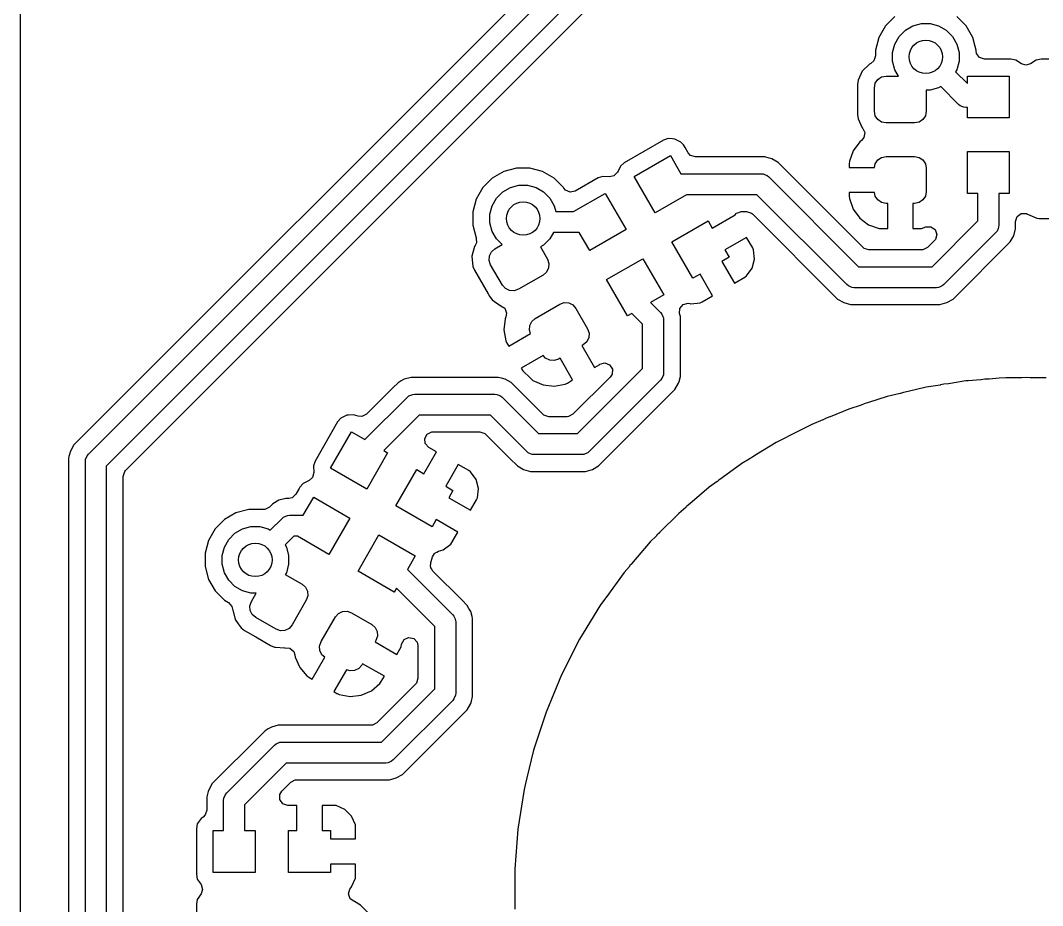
# Model space of a CAD drawing. Extents: x 0.79 to 7.64, y -5.35 to -0.98.
# Drawn here: x 0.7874 to 1.2676, y -2.8423 to -2.4267 of the extents above; entities that cross this region are included whole.
import ezdxf

# ---------------------------------------------------------------- set-up
doc = ezdxf.new("R2010")
doc.units = 0
doc.header["$MEASUREMENT"] = 0
doc.layers.add('BLACK', color=7, linetype='CONTINUOUS')

msp = doc.modelspace()

# ---------------------------------------------------------------- linework, layer by layer
at = {"layer": 'BLACK', "linetype": 'CONTINUOUS'}
for p, q in [((0.78742, -2.63217), (0.78742, -1.29533)), ((1.05906, -2.37951), (0.81258, -2.62599)), ((0.81935, -2.63038), (1.06345, -2.38628)), ((1.06897, -2.39469), (0.82776, -2.6359)), ((0.88492, -2.58989), (1.0711, -2.40372)), ((1.19823, -2.42485), (1.19383, -2.42926)), ((1.23167, -2.42926), (1.22727, -2.42485)), ((1.19383, -2.42926), (1.19072, -2.43465)), ((1.20316, -2.43128), (1.20672, -2.42922)), ((1.20672, -2.42922), (1.21069, -2.42816)), ((1.21069, -2.42816), (1.21481, -2.42816)), ((1.21481, -2.42816), (1.21878, -2.42922)), ((1.21878, -2.42922), (1.22234, -2.43128)), ((1.23478, -2.43465), (1.23167, -2.42926)), ((1.1982, -2.43775), (1.20026, -2.43418)), ((1.20026, -2.43418), (1.20316, -2.43128)), ((1.22234, -2.43128), (1.22524, -2.43418)), ((1.22524, -2.43418), (1.2273, -2.43775)), ((1.18975, -2.43826), (1.18911, -2.44066)), ((1.19072, -2.43465), (1.18975, -2.43826)), ((1.19714, -2.44172), (1.1982, -2.43775)), ((1.2273, -2.43775), (1.22836, -2.44172)), ((1.2359, -2.43882), (1.23478, -2.43465)), ((1.23639, -2.44066), (1.2359, -2.43882)), ((1.18911, -2.44332), (1.18836, -2.44561)), ((1.18911, -2.44066), (1.18911, -2.44332)), ((1.19714, -2.44583), (1.19714, -2.44172)), ((1.22836, -2.44172), (1.22836, -2.44583)), ((1.23639, -2.44096), (1.23639, -2.44066)), ((1.23658, -2.44217), (1.23639, -2.44096)), ((1.238, -2.44412), (1.23658, -2.44217)), ((1.24029, -2.44486), (1.238, -2.44412)), ((1.18629, -2.44712), (1.18294, -2.45046)), ((1.18686, -2.44685), (1.18629, -2.44712)), ((1.18836, -2.44561), (1.18686, -2.44685)), ((1.1982, -2.4498), (1.19714, -2.44583)), ((1.22836, -2.44583), (1.2273, -2.4498)), ((1.25275, -2.44486), (1.24029, -2.44486)), ((1.25505, -2.44532), (1.25275, -2.44486)), ((1.25275, -2.44486), (1.25275, -2.44486)), ((1.25275, -2.44486), (1.25275, -2.44486)), ((1.25768, -2.44708), (1.25505, -2.44532)), ((1.25505, -2.44532), (1.25505, -2.44532)), ((1.25505, -2.44532), (1.25505, -2.44532)), ((1.25505, -2.44532), (1.25505, -2.44532)), ((1.25969, -2.44773), (1.25768, -2.44708)), ((1.26201, -2.44708), (1.25969, -2.44773)), ((1.26464, -2.44532), (1.26201, -2.44708)), ((1.26694, -2.44486), (1.26464, -2.44532)), ((1.26464, -2.44532), (1.26464, -2.44532)), ((1.28818, -2.44486), (1.26694, -2.44486)), ((1.26694, -2.44486), (1.26694, -2.44486)), ((1.26694, -2.44486), (1.26694, -2.44486)), ((1.18294, -2.45046), (1.18095, -2.45474)), ((1.1902, -2.45437), (1.19199, -2.45318)), ((1.19199, -2.45318), (1.19409, -2.45276)), ((1.19409, -2.45276), (1.19991, -2.45276)), ((1.19991, -2.45276), (1.1982, -2.4498)), ((1.2273, -2.4498), (1.22673, -2.45079)), ((1.22673, -2.45079), (1.23228, -2.45635)), ((1.23228, -2.45635), (1.23228, -2.45276)), ((1.23228, -2.45276), (1.25197, -2.45276)), ((1.25197, -2.45276), (1.25197, -2.47244)), ((1.18095, -2.45474), (1.18069, -2.4567)), ((1.18069, -2.4567), (1.18069, -2.47086)), ((1.18095, -2.45474), (1.18095, -2.45474)), ((1.18858, -2.45827), (1.189, -2.45616)), ((1.18858, -2.46929), (1.18858, -2.45827)), ((1.189, -2.45616), (1.1902, -2.45437)), ((1.21878, -2.45832), (1.21481, -2.45938)), ((1.21977, -2.45775), (1.21878, -2.45832)), ((1.2281, -2.46608), (1.21977, -2.45775)), ((1.21481, -2.45938), (1.21299, -2.45938)), ((1.21299, -2.45938), (1.21299, -2.46929)), ((1.22884, -2.46669), (1.2281, -2.46608)), ((1.2301, -2.46721), (1.22884, -2.46669)), ((1.22884, -2.46669), (1.22884, -2.46669)), ((1.23062, -2.46743), (1.2301, -2.46721)), ((1.23158, -2.46752), (1.23062, -2.46743)), ((1.23062, -2.46743), (1.23062, -2.46743)), ((1.23228, -2.46752), (1.23158, -2.46752)), ((1.23228, -2.47244), (1.23228, -2.46752)), ((1.18069, -2.47086), (1.18069, -2.47086)), ((1.18069, -2.47086), (1.18095, -2.47281)), ((1.18095, -2.47281), (1.18095, -2.47281)), ((1.18095, -2.47281), (1.18294, -2.4771)), ((1.189, -2.4714), (1.18858, -2.46929)), ((1.1902, -2.47319), (1.189, -2.4714)), ((1.21257, -2.4714), (1.21138, -2.47319)), ((1.21299, -2.46929), (1.21257, -2.4714)), ((1.25197, -2.47244), (1.23228, -2.47244)), ((1.18294, -2.4771), (1.18294, -2.4771)), ((1.18294, -2.4771), (1.18294, -2.4771)), ((1.18294, -2.4771), (1.183, -2.47716)), ((1.183, -2.47716), (1.18304, -2.47724)), ((1.18304, -2.47724), (1.18314, -2.47738)), ((1.18314, -2.47738), (1.18312, -2.47739)), ((1.18312, -2.47739), (1.18409, -2.4793)), ((1.19199, -2.47438), (1.1902, -2.47319)), ((1.19409, -2.4748), (1.19199, -2.47438)), ((1.20748, -2.4748), (1.19409, -2.4748)), ((1.20959, -2.47438), (1.20748, -2.4748)), ((1.21138, -2.47319), (1.20959, -2.47438)), ((1.09171, -2.48216), (1.08949, -2.48291)), ((1.0938, -2.4823), (1.09171, -2.48216)), ((1.09171, -2.48216), (1.09171, -2.48216)), ((1.09485, -2.48237), (1.0938, -2.4823)), ((1.09766, -2.48375), (1.09485, -2.48237)), ((1.18372, -2.48168), (1.18256, -2.48305)), ((1.18409, -2.4793), (1.18372, -2.48168)), ((1.08949, -2.48291), (1.0711, -2.49354)), ((1.09885, -2.48511), (1.09766, -2.48375)), ((1.09921, -2.48552), (1.09885, -2.48511)), ((1.09968, -2.48632), (1.09921, -2.48552)), ((1.10112, -2.48882), (1.09968, -2.48632)), ((1.18171, -2.48368), (1.17861, -2.48788)), ((1.18256, -2.48305), (1.18171, -2.48368)), ((1.18171, -2.48368), (1.18171, -2.48368)), ((1.07572, -2.49998), (1.09276, -2.49014)), ((1.09276, -2.49014), (1.09769, -2.49866)), ((1.1022, -2.49003), (1.10112, -2.48882)), ((1.10449, -2.49077), (1.1022, -2.49003)), ((1.13716, -2.49077), (1.10449, -2.49077)), ((1.13916, -2.4913), (1.13716, -2.49077)), ((1.13716, -2.49077), (1.13716, -2.49077)), ((1.14042, -2.49164), (1.13916, -2.4913)), ((1.14334, -2.49333), (1.14042, -2.49164)), ((1.14042, -2.49164), (1.14042, -2.49164)), ((1.17861, -2.48788), (1.17688, -2.49281)), ((1.189, -2.49395), (1.1902, -2.49217)), ((1.1902, -2.49217), (1.19199, -2.49097)), ((1.19199, -2.49097), (1.19409, -2.49055)), ((1.19409, -2.49055), (1.20748, -2.49055)), ((1.20748, -2.49055), (1.20959, -2.49097)), ((1.20959, -2.49097), (1.21138, -2.49217)), ((1.21138, -2.49217), (1.21257, -2.49395)), ((1.23228, -2.50787), (1.23228, -2.48819)), ((1.23228, -2.48819), (1.25197, -2.48819)), ((1.25197, -2.48819), (1.25197, -2.50787)), ((1.02051, -2.49604), (1.0145, -2.49765)), ((1.02673, -2.49604), (1.02051, -2.49604)), ((1.03275, -2.49765), (1.02673, -2.49604)), ((1.06933, -2.49508), (1.06817, -2.49743)), ((1.0711, -2.49354), (1.06933, -2.49508)), ((1.15749, -2.50748), (1.14334, -2.49333)), ((1.14334, -2.49333), (1.14334, -2.49333)), ((1.14334, -2.49333), (1.14334, -2.49333)), ((1.17688, -2.49281), (1.17677, -2.49398)), ((1.17677, -2.49398), (1.17677, -2.49567)), ((1.17677, -2.49567), (1.17677, -2.49567)), ((1.17677, -2.49567), (1.18866, -2.49567)), ((1.18866, -2.49567), (1.189, -2.49395)), ((1.21257, -2.49395), (1.21299, -2.49606)), ((1.21299, -2.49606), (1.21299, -2.50709)), ((1.00911, -2.50077), (1.0047, -2.50517)), ((1.0145, -2.49765), (1.00911, -2.50077)), ((1.03814, -2.50077), (1.03275, -2.49765)), ((1.04254, -2.50517), (1.03814, -2.50077)), ((1.05881, -2.50063), (1.04802, -2.50686)), ((1.06103, -2.49988), (1.05881, -2.50063)), ((1.06418, -2.50008), (1.06103, -2.49988)), ((1.06103, -2.49988), (1.06103, -2.49988)), ((1.06625, -2.49964), (1.06418, -2.50008)), ((1.06793, -2.49792), (1.06625, -2.49964)), ((1.06817, -2.49743), (1.06793, -2.49792)), ((1.08556, -2.51703), (1.07572, -2.49998)), ((1.09769, -2.49866), (1.13547, -2.49866)), ((1.13547, -2.49866), (1.13643, -2.49876)), ((1.13643, -2.49876), (1.13643, -2.49876)), ((1.13643, -2.49876), (1.13695, -2.49897)), ((1.13695, -2.49897), (1.13821, -2.49949)), ((1.13821, -2.49949), (1.13821, -2.49949)), ((1.13821, -2.49949), (1.13895, -2.50011)), ((1.13895, -2.50011), (1.18117, -2.54232)), ((1.0047, -2.50517), (1.00159, -2.51056)), ((1.01404, -2.50719), (1.0176, -2.50514)), ((1.0176, -2.50514), (1.02157, -2.50407)), ((1.02157, -2.50407), (1.02568, -2.50407)), ((1.02568, -2.50407), (1.02965, -2.50514)), ((1.02965, -2.50514), (1.03321, -2.50719)), ((1.04269, -2.50543), (1.04254, -2.50517)), ((1.04346, -2.50638), (1.04269, -2.50543)), ((1.04566, -2.50736), (1.04346, -2.50638)), ((1.00159, -2.51056), (0.99998, -2.51657)), ((1.00907, -2.51366), (1.01113, -2.5101)), ((1.01113, -2.5101), (1.01404, -2.50719)), ((1.03321, -2.50719), (1.03612, -2.5101)), ((1.03612, -2.5101), (1.03817, -2.51366)), ((1.04802, -2.50686), (1.04566, -2.50736)), ((1.04731, -2.51638), (1.06208, -2.50786)), ((1.06208, -2.50786), (1.07192, -2.5249)), ((1.10032, -2.50851), (1.08556, -2.51703)), ((1.13344, -2.50851), (1.10032, -2.50851)), ((1.17565, -2.55072), (1.13344, -2.50851)), ((1.17109, -2.52108), (1.15749, -2.50748)), ((1.18866, -2.50748), (1.17677, -2.50748)), ((1.17677, -2.50748), (1.17677, -2.50748)), ((1.17677, -2.50748), (1.17677, -2.50917)), ((1.17677, -2.50917), (1.17688, -2.51034)), ((1.17688, -2.51034), (1.17688, -2.51034)), ((1.17688, -2.51034), (1.17861, -2.51527)), ((1.189, -2.5092), (1.18866, -2.50748)), ((1.1902, -2.51098), (1.189, -2.5092)), ((1.19199, -2.51218), (1.1902, -2.51098)), ((1.21138, -2.51098), (1.20959, -2.51218)), ((1.21257, -2.5092), (1.21138, -2.51098)), ((1.21299, -2.50709), (1.21257, -2.5092)), ((1.2372, -2.50787), (1.23228, -2.50787)), ((1.2372, -2.5208), (1.2372, -2.50787)), ((1.25197, -2.50787), (1.24705, -2.50787)), ((1.24705, -2.50787), (1.24705, -2.52283)), ((1.00801, -2.51763), (1.00907, -2.51366)), ((1.03817, -2.51366), (1.0389, -2.51638)), ((1.17861, -2.51527), (1.18171, -2.51947)), ((1.19409, -2.5126), (1.19199, -2.51218)), ((1.19488, -2.5126), (1.19409, -2.5126)), ((1.19488, -2.52441), (1.19488, -2.5126)), ((1.20748, -2.5126), (1.20669, -2.5126)), ((1.20669, -2.5126), (1.20669, -2.52441)), ((1.20959, -2.51218), (1.20748, -2.5126)), ((0.99998, -2.51657), (0.99998, -2.5228)), ((1.00801, -2.52174), (1.00801, -2.51763)), ((1.0389, -2.51638), (1.04731, -2.51638)), ((1.09343, -2.53067), (1.11048, -2.52083)), ((1.11048, -2.52083), (1.11245, -2.52424)), ((1.11245, -2.52424), (1.12326, -2.51799)), ((1.12326, -2.51799), (1.12373, -2.51727)), ((1.12373, -2.51727), (1.12383, -2.51723)), ((1.12383, -2.51723), (1.12389, -2.51714)), ((1.12389, -2.51714), (1.12495, -2.5168)), ((1.12495, -2.5168), (1.12598, -2.51641)), ((1.12598, -2.51641), (1.12619, -2.5164)), ((1.12619, -2.5164), (1.12855, -2.5164)), ((1.12855, -2.5164), (1.13084, -2.51714)), ((1.13084, -2.51714), (1.13131, -2.51754)), ((1.13131, -2.51754), (1.17127, -2.5575)), ((1.18171, -2.51947), (1.18171, -2.51947)), ((1.18171, -2.51947), (1.18591, -2.52257)), ((1.21568, -2.54232), (1.2372, -2.5208)), ((1.25494, -2.52108), (1.25569, -2.51879)), ((1.25569, -2.51879), (1.25763, -2.51737)), ((1.25763, -2.51737), (1.26004, -2.51737)), ((1.26004, -2.51737), (1.26059, -2.51765)), ((1.26059, -2.51765), (1.2606, -2.51764)), ((1.2606, -2.51764), (1.26497, -2.51957)), ((1.26497, -2.51957), (1.26595, -2.51969)), ((1.26595, -2.51969), (1.27165, -2.51969)), ((0.99998, -2.5228), (1.00159, -2.52881)), ((1.00907, -2.52571), (1.00801, -2.52174)), ((1.01113, -2.52927), (1.00907, -2.52571)), ((1.07192, -2.5249), (1.05487, -2.53475)), ((1.1833, -2.53329), (1.17109, -2.52108)), ((1.18591, -2.52257), (1.19084, -2.5243)), ((1.19084, -2.5243), (1.19201, -2.52441)), ((1.19201, -2.52441), (1.19488, -2.52441)), ((1.19488, -2.52441), (1.19488, -2.52441)), ((1.20669, -2.52441), (1.20669, -2.52441)), ((1.20669, -2.52441), (1.20957, -2.52441)), ((1.20957, -2.52441), (1.21074, -2.5243)), ((1.21074, -2.5243), (1.21277, -2.52359)), ((1.21074, -2.5243), (1.21074, -2.5243)), ((1.21277, -2.52359), (1.21518, -2.52353)), ((1.21518, -2.52353), (1.21716, -2.52491)), ((1.21716, -2.52491), (1.21796, -2.52718)), ((1.24622, -2.52557), (1.24561, -2.52631)), ((1.2467, -2.52441), (1.24622, -2.52557)), ((1.24622, -2.52557), (1.24622, -2.52557)), ((1.24695, -2.52379), (1.2467, -2.52441)), ((1.24705, -2.52283), (1.24695, -2.52379)), ((1.24695, -2.52379), (1.24695, -2.52379)), ((1.25407, -2.52778), (1.25494, -2.52452)), ((1.25494, -2.52452), (1.25494, -2.52108)), ((1.00166, -2.52906), (1.00156, -2.52908)), ((1.00156, -2.52908), (1.00171, -2.53104)), ((1.00159, -2.52881), (1.00159, -2.52881)), ((1.00159, -2.52881), (1.00166, -2.52906)), ((1.01374, -2.53188), (1.01113, -2.52927)), ((1.03612, -2.52927), (1.03321, -2.53218)), ((1.03788, -2.52622), (1.03612, -2.52927)), ((1.04995, -2.52622), (1.03788, -2.52622)), ((1.05487, -2.53475), (1.04995, -2.52622)), ((1.12858, -2.52856), (1.11835, -2.53446)), ((1.13143, -2.53349), (1.12858, -2.52856)), ((1.21681, -2.53002), (1.21355, -2.53329)), ((1.21726, -2.52949), (1.21681, -2.53002)), ((1.21796, -2.52718), (1.21726, -2.52949)), ((1.24561, -2.52631), (1.2212, -2.55072)), ((1.25238, -2.5307), (1.25337, -2.52899)), ((1.25337, -2.52899), (1.25407, -2.52778)), ((1.00076, -2.53286), (0.99954, -2.53743)), ((1.00111, -2.53236), (1.00076, -2.53286)), ((1.00076, -2.53286), (1.00076, -2.53286)), ((1.00171, -2.53104), (1.00111, -2.53236)), ((1.00778, -2.53719), (1.00873, -2.53526)), ((1.00873, -2.53526), (1.01035, -2.53384)), ((1.01035, -2.53384), (1.01374, -2.53188)), ((1.03321, -2.53218), (1.03171, -2.53305)), ((1.03171, -2.53305), (1.03498, -2.53871)), ((1.10328, -2.54772), (1.09343, -2.53067)), ((1.11835, -2.53446), (1.12032, -2.53787)), ((1.13183, -2.53441), (1.13143, -2.53349)), ((1.1323, -2.5388), (1.13183, -2.53441)), ((1.13183, -2.53441), (1.13183, -2.53441)), ((1.18377, -2.53368), (1.1833, -2.53329)), ((1.18606, -2.53443), (1.18377, -2.53368)), ((1.21079, -2.53443), (1.18606, -2.53443)), ((1.2114, -2.53438), (1.21079, -2.53443)), ((1.21355, -2.53329), (1.2114, -2.53438)), ((1.22559, -2.5575), (1.25238, -2.5307)), ((0.99954, -2.53743), (0.99995, -2.54214)), ((1.00764, -2.53933), (1.00778, -2.53719)), ((1.00833, -2.54137), (1.00764, -2.53933)), ((1.03498, -2.53871), (1.03567, -2.54075)), ((1.06275, -2.54838), (1.0798, -2.53854)), ((1.0798, -2.53854), (1.08964, -2.55559)), ((1.12032, -2.53787), (1.11691, -2.53984)), ((1.11691, -2.53984), (1.12282, -2.55007)), ((1.13116, -2.54306), (1.1323, -2.5388)), ((1.1323, -2.5388), (1.1323, -2.5388)), ((0.99995, -2.54214), (0.99995, -2.54214)), ((0.99995, -2.54214), (1.00071, -2.54396)), ((1.00071, -2.54396), (1.00071, -2.54396)), ((1.00071, -2.54396), (1.00708, -2.55499)), ((1.01384, -2.55092), (1.00833, -2.54137)), ((1.03458, -2.54482), (1.03296, -2.54624)), ((1.03553, -2.54289), (1.03458, -2.54482)), ((1.03567, -2.54075), (1.03553, -2.54289)), ((1.12855, -2.54663), (1.13116, -2.54306)), ((1.13116, -2.54306), (1.13116, -2.54306)), ((1.18117, -2.54232), (1.21568, -2.54232)), ((1.03296, -2.54624), (1.02137, -2.55293)), ((1.07259, -2.56543), (1.06275, -2.54838)), ((1.10669, -2.54575), (1.10328, -2.54772)), ((1.11259, -2.55598), (1.10669, -2.54575)), ((1.12282, -2.55007), (1.12776, -2.54722)), ((1.12776, -2.54722), (1.12855, -2.54663)), ((1.01526, -2.55253), (1.01384, -2.55092)), ((1.01719, -2.55348), (1.01526, -2.55253)), ((1.01933, -2.55363), (1.01719, -2.55348)), ((1.02137, -2.55293), (1.01933, -2.55363)), ((1.1764, -2.55134), (1.17565, -2.55072)), ((1.17764, -2.55185), (1.1764, -2.55134)), ((1.1764, -2.55134), (1.1764, -2.55134)), ((1.17817, -2.55207), (1.17764, -2.55185)), ((1.17913, -2.55217), (1.17817, -2.55207)), ((1.17817, -2.55207), (1.17817, -2.55207)), ((1.21772, -2.55217), (1.17913, -2.55217)), ((1.21868, -2.55207), (1.21772, -2.55217)), ((1.21921, -2.55185), (1.21868, -2.55207)), ((1.21868, -2.55207), (1.21868, -2.55207)), ((1.22045, -2.55134), (1.21921, -2.55185)), ((1.2212, -2.55072), (1.22045, -2.55134)), ((1.22045, -2.55134), (1.22045, -2.55134)), ((1.00708, -2.55499), (1.00779, -2.55622)), ((1.00779, -2.55622), (1.00899, -2.55779)), ((1.00899, -2.55779), (1.01286, -2.5605)), ((1.04084, -2.55988), (1.04287, -2.55919)), ((1.04287, -2.55919), (1.04502, -2.55933)), ((1.04502, -2.55933), (1.04695, -2.56028)), ((1.08964, -2.55559), (1.08345, -2.55916)), ((1.08345, -2.55916), (1.08813, -2.56384)), ((1.10235, -2.5597), (1.10674, -2.55922)), ((1.10674, -2.55922), (1.10765, -2.55883)), ((1.10674, -2.55922), (1.10674, -2.55922)), ((1.10765, -2.55883), (1.11259, -2.55598)), ((1.17127, -2.5575), (1.17127, -2.5575)), ((1.17127, -2.5575), (1.17127, -2.5575)), ((1.17127, -2.5575), (1.17127, -2.5575)), ((1.17127, -2.5575), (1.17419, -2.55919)), ((1.17419, -2.55919), (1.17419, -2.55919)), ((1.17419, -2.55919), (1.17419, -2.55919)), ((1.17419, -2.55919), (1.17419, -2.55919)), ((1.17419, -2.55919), (1.17745, -2.56006)), ((1.2194, -2.56006), (1.22266, -2.55919)), ((1.22266, -2.55919), (1.22558, -2.5575)), ((1.22266, -2.55919), (1.22266, -2.55919)), ((1.22266, -2.55919), (1.22266, -2.55919)), ((1.22558, -2.5575), (1.22558, -2.5575)), ((1.22558, -2.5575), (1.22559, -2.5575)), ((1.01286, -2.5605), (1.01294, -2.56052)), ((1.01294, -2.56052), (1.01302, -2.56057)), ((1.01302, -2.56057), (1.01317, -2.56064)), ((1.01317, -2.56064), (1.01316, -2.56066)), ((1.01316, -2.56066), (1.01496, -2.56183)), ((1.01496, -2.56183), (1.01582, -2.56408)), ((1.01582, -2.56408), (1.0155, -2.56584)), ((1.02924, -2.56657), (1.04084, -2.55988)), ((1.04695, -2.56028), (1.04836, -2.5619)), ((1.04836, -2.5619), (1.05388, -2.57144)), ((1.08813, -2.56384), (1.08874, -2.56459)), ((1.09711, -2.56435), (1.09724, -2.56194)), ((1.09724, -2.56194), (1.09876, -2.56007)), ((1.09876, -2.56007), (1.10108, -2.55944)), ((1.10108, -2.55944), (1.10189, -2.55957)), ((1.10189, -2.55957), (1.10235, -2.5597)), ((1.10235, -2.5597), (1.10235, -2.5597)), ((1.17745, -2.56006), (1.17745, -2.56006)), ((1.17745, -2.56006), (1.2194, -2.56006)), ((1.2194, -2.56006), (1.2194, -2.56006)), ((1.01508, -2.56681), (1.01449, -2.572)), ((1.0155, -2.56584), (1.01508, -2.56681)), ((1.01508, -2.56681), (1.01508, -2.56681)), ((1.02668, -2.56992), (1.02763, -2.56799)), ((1.02763, -2.56799), (1.02924, -2.56657)), ((1.07462, -2.56426), (1.07259, -2.56543)), ((1.07972, -2.56936), (1.07462, -2.56426)), ((1.08874, -2.56459), (1.08874, -2.56459)), ((1.08874, -2.56459), (1.08917, -2.56563)), ((1.08917, -2.56563), (1.08944, -2.56629)), ((1.08944, -2.56629), (1.08947, -2.56636)), ((1.08947, -2.56636), (1.08957, -2.56732)), ((1.08957, -2.56732), (1.08957, -2.59213)), ((1.09746, -2.56564), (1.09711, -2.56435)), ((1.09746, -2.59044), (1.09746, -2.56564)), ((1.01449, -2.572), (1.01449, -2.572)), ((1.01449, -2.572), (1.01546, -2.57713)), ((1.0168, -2.57967), (1.0271, -2.57372)), ((1.02653, -2.57207), (1.02668, -2.56992)), ((1.0271, -2.57372), (1.02653, -2.57207)), ((1.05388, -2.57144), (1.05457, -2.57348)), ((1.05457, -2.57348), (1.05443, -2.57563)), ((1.07972, -2.59009), (1.07972, -2.56936)), ((1.01546, -2.57713), (1.01595, -2.5782)), ((1.01595, -2.5782), (1.0168, -2.57967)), ((1.05348, -2.57755), (1.05186, -2.57897)), ((1.05443, -2.57563), (1.05348, -2.57755)), ((1.05186, -2.57897), (1.05118, -2.57937)), ((1.05118, -2.57937), (1.05708, -2.5896)), ((1.033, -2.58395), (1.02271, -2.58989)), ((1.03416, -2.58527), (1.033, -2.58395)), ((1.03608, -2.58622), (1.03416, -2.58527)), ((1.03823, -2.58636), (1.03608, -2.58622)), ((1.04027, -2.58567), (1.03823, -2.58636)), ((1.04095, -2.58527), (1.04027, -2.58567)), ((1.04685, -2.5955), (1.04095, -2.58527)), ((1.05708, -2.5896), (1.05957, -2.58816)), ((1.05957, -2.58816), (1.05963, -2.58812)), ((1.05963, -2.58812), (1.05964, -2.58812)), ((1.05964, -2.58812), (1.05965, -2.58811)), ((1.05965, -2.58811), (1.06196, -2.58751)), ((1.05965, -2.58811), (1.05965, -2.58811)), ((1.06196, -2.58751), (1.06421, -2.58839)), ((0.83679, -2.63802), (0.88492, -2.58989)), ((1.02271, -2.58989), (1.02348, -2.59123)), ((1.02348, -2.59123), (1.02698, -2.59468)), ((1.04914, -2.62067), (1.07972, -2.59009)), ((1.05708, -2.5896), (1.05708, -2.5896)), ((1.06421, -2.58839), (1.06551, -2.59041)), ((1.06537, -2.59282), (1.06449, -2.59416)), ((1.06551, -2.59041), (1.06537, -2.59282)), ((1.08957, -2.59213), (1.08947, -2.59309)), ((1.09746, -2.59381), (1.09746, -2.59044)), ((1.09746, -2.59044), (1.09746, -2.59044)), ((0.96482, -2.59683), (0.96244, -2.59922)), ((0.96635, -2.59595), (0.96482, -2.59683)), ((0.96774, -2.59515), (0.96635, -2.59595)), ((0.971, -2.59427), (0.96774, -2.59515)), ((0.96774, -2.59515), (0.96774, -2.59515)), ((0.97438, -2.59427), (0.971, -2.59427)), ((0.971, -2.59427), (0.971, -2.59427)), ((0.97462, -2.59427), (0.97438, -2.59427)), ((1.01192, -2.59427), (0.97462, -2.59427)), ((0.97462, -2.59427), (0.97462, -2.59427)), ((1.01345, -2.59468), (1.01192, -2.59427)), ((1.01192, -2.59427), (1.01192, -2.59427)), ((1.01518, -2.59515), (1.01345, -2.59468)), ((1.01798, -2.59676), (1.01518, -2.59515)), ((1.01518, -2.59515), (1.01518, -2.59515)), ((1.0181, -2.59683), (1.01798, -2.59676)), ((1.01798, -2.59676), (1.01798, -2.59676)), ((1.02159, -2.60032), (1.0181, -2.59683)), ((1.02698, -2.59468), (1.02819, -2.59573)), ((1.02819, -2.59573), (1.02819, -2.59573)), ((1.02819, -2.59573), (1.03298, -2.59781)), ((1.03298, -2.59781), (1.03817, -2.5984)), ((1.03817, -2.5984), (1.0433, -2.59743)), ((1.0433, -2.59743), (1.04437, -2.59694)), ((1.0433, -2.59743), (1.0433, -2.59743)), ((1.04437, -2.59694), (1.04685, -2.5955)), ((1.04437, -2.59694), (1.04437, -2.59694)), ((1.04685, -2.5955), (1.04685, -2.5955)), ((1.06449, -2.59416), (1.04701, -2.61163)), ((1.08813, -2.59561), (1.05466, -2.62907)), ((1.08874, -2.59486), (1.08813, -2.59561)), ((1.08947, -2.59309), (1.08874, -2.59486)), ((1.08947, -2.59309), (1.08947, -2.59309)), ((1.0949, -2.59999), (1.09659, -2.59707)), ((1.09659, -2.59707), (1.09683, -2.59617)), ((1.09683, -2.59617), (1.09746, -2.59381)), ((1.2213, -2.5975), (1.21963, -2.59784)), ((1.22338, -2.59725), (1.2213, -2.5975)), ((1.22345, -2.59724), (1.22338, -2.59725)), ((1.23159, -2.59595), (1.22345, -2.59724)), ((1.22345, -2.59724), (1.22345, -2.59724)), ((1.2327, -2.59586), (1.23159, -2.59595)), ((1.23159, -2.59595), (1.23159, -2.59595)), ((1.23159, -2.59595), (1.23159, -2.59595)), ((1.23861, -2.5954), (1.2327, -2.59586)), ((1.2387, -2.59539), (1.23861, -2.5954)), ((1.23861, -2.5954), (1.23861, -2.5954)), ((1.24051, -2.59517), (1.2387, -2.59539)), ((1.24253, -2.59509), (1.24051, -2.59517)), ((1.2426, -2.59508), (1.24253, -2.59509)), ((1.24725, -2.59472), (1.2426, -2.59508)), ((1.25041, -2.59447), (1.24725, -2.59472)), ((1.25791, -2.59447), (1.25041, -2.59447)), ((1.25984, -2.59439), (1.25791, -2.59447)), ((1.26177, -2.59447), (1.25984, -2.59439)), ((1.26928, -2.59447), (1.26177, -2.59447)), ((0.96244, -2.59922), (0.95003, -2.61162)), ((0.96244, -2.59922), (0.96244, -2.59922)), ((0.96244, -2.59922), (0.96244, -2.59922)), ((0.96244, -2.59922), (0.96244, -2.59922)), ((0.96996, -2.60299), (0.97173, -2.60226)), ((0.97173, -2.60226), (0.97269, -2.60217)), ((0.97173, -2.60226), (0.97173, -2.60226)), ((0.97269, -2.60217), (1.01024, -2.60217)), ((1.01024, -2.60217), (1.0112, -2.60226)), ((1.0112, -2.60226), (1.0112, -2.60226)), ((1.0112, -2.60226), (1.01172, -2.60248)), ((1.01172, -2.60248), (1.01297, -2.60299)), ((1.03291, -2.61163), (1.02159, -2.60032)), ((1.03817, -2.5984), (1.03817, -2.5984)), ((1.05905, -2.63585), (1.09251, -2.60238)), ((1.09251, -2.60238), (1.0949, -2.59999)), ((1.09251, -2.60238), (1.09251, -2.60238)), ((1.20073, -2.60183), (1.1946, -2.60331)), ((1.20074, -2.60183), (1.20073, -2.60183)), ((1.20082, -2.60181), (1.20074, -2.60183)), ((1.20235, -2.60137), (1.20082, -2.60181)), ((1.20444, -2.60094), (1.20235, -2.60137)), ((1.20451, -2.60093), (1.20444, -2.60094)), ((1.21295, -2.5989), (1.20451, -2.60093)), ((1.20451, -2.60093), (1.20451, -2.60093)), ((1.21954, -2.59786), (1.21295, -2.5989)), ((1.21295, -2.5989), (1.21295, -2.5989)), ((1.21963, -2.59784), (1.21954, -2.59786)), ((1.21954, -2.59786), (1.21954, -2.59786)), ((1.21954, -2.59786), (1.21954, -2.59786)), ((0.94929, -2.62353), (0.96921, -2.60361)), ((0.96921, -2.60361), (0.96996, -2.60299)), ((1.01297, -2.60299), (1.01297, -2.60299)), ((1.01297, -2.60299), (1.01372, -2.60361)), ((1.01372, -2.60361), (1.03078, -2.62067)), ((1.18232, -2.6073), (1.17665, -2.60914)), ((1.18241, -2.60727), (1.18232, -2.6073)), ((1.18376, -2.60676), (1.18241, -2.60727)), ((1.18585, -2.60615), (1.18376, -2.60676)), ((1.18591, -2.60613), (1.18585, -2.60615)), ((1.1946, -2.60331), (1.18591, -2.60613)), ((1.18591, -2.60613), (1.18591, -2.60613)), ((1.1946, -2.60331), (1.1946, -2.60331)), ((0.94081, -2.61206), (0.938, -2.61345)), ((0.9416, -2.61201), (0.94081, -2.61206)), ((0.94081, -2.61206), (0.94081, -2.61206)), ((0.94395, -2.61185), (0.9416, -2.61201)), ((0.94499, -2.61221), (0.94395, -2.61185)), ((0.94395, -2.61185), (0.94395, -2.61185)), ((0.94395, -2.61185), (0.94395, -2.61185)), ((0.94602, -2.61256), (0.94499, -2.61221)), ((0.95003, -2.61162), (0.94788, -2.61272)), ((0.97473, -2.61201), (0.95812, -2.62862)), ((1.0082, -2.61201), (0.97473, -2.61201)), ((1.02526, -2.62907), (1.0082, -2.61201)), ((1.03337, -2.61203), (1.03291, -2.61163)), ((1.03566, -2.61278), (1.03337, -2.61203)), ((1.04701, -2.61163), (1.04487, -2.61273)), ((1.17665, -2.60914), (1.16776, -2.61282)), ((0.93645, -2.61521), (0.92583, -2.63361)), ((0.938, -2.61345), (0.93645, -2.61521)), ((0.94788, -2.61272), (0.94602, -2.61256)), ((1.04426, -2.61278), (1.03566, -2.61278)), ((1.04487, -2.61273), (1.04426, -2.61278)), ((1.15921, -2.61636), (1.15017, -2.62097)), ((1.1644, -2.61421), (1.15921, -2.61636)), ((1.16449, -2.61417), (1.1644, -2.61421)), ((1.1644, -2.61421), (1.1644, -2.61421)), ((1.16567, -2.61362), (1.16449, -2.61417)), ((1.1677, -2.61285), (1.16567, -2.61362)), ((1.16776, -2.61282), (1.1677, -2.61285)), ((1.16776, -2.61282), (1.16776, -2.61282)), ((0.93305, -2.63688), (0.9429, -2.61983)), ((0.9429, -2.61983), (0.94929, -2.62353)), ((0.97737, -2.62299), (0.97857, -2.6209)), ((0.97857, -2.6209), (0.98077, -2.61992)), ((0.98077, -2.61992), (0.98118, -2.6199)), ((0.98118, -2.6199), (1.00331, -2.6199)), ((1.00331, -2.6199), (1.0056, -2.62065)), ((1.0056, -2.62065), (1.00607, -2.62104)), ((1.00607, -2.62104), (1.01849, -2.63346)), ((1.03078, -2.62067), (1.04914, -2.62067)), ((1.15012, -2.62099), (1.14819, -2.62191)), ((1.15017, -2.62097), (1.15012, -2.62099)), ((1.15017, -2.62097), (1.15017, -2.62097)), ((0.81258, -2.62599), (0.81089, -2.62891)), ((0.97762, -2.62538), (0.97737, -2.62299)), ((0.97923, -2.62717), (0.97762, -2.62538)), ((1.1424, -2.62493), (1.13326, -2.63053)), ((1.1471, -2.62253), (1.1424, -2.62493)), ((1.14719, -2.62249), (1.1471, -2.62253)), ((1.1471, -2.62253), (1.1471, -2.62253)), ((1.14819, -2.62191), (1.14719, -2.62249)), ((0.81089, -2.62891), (0.8102, -2.6315)), ((0.81801, -2.6329), (0.81874, -2.63112)), ((0.81874, -2.63112), (0.81935, -2.63038)), ((0.81874, -2.63112), (0.81874, -2.63112)), ((0.95994, -2.62968), (0.9501, -2.64672)), ((0.95812, -2.62862), (0.95994, -2.62968)), ((0.97699, -2.63952), (0.9829, -2.62929)), ((0.9829, -2.62929), (0.97923, -2.62717)), ((1.02601, -2.62968), (1.02526, -2.62907)), ((1.02705, -2.63011), (1.02601, -2.62968)), ((1.02601, -2.62968), (1.02601, -2.62968)), ((1.02778, -2.63042), (1.02705, -2.63011)), ((1.02874, -2.63051), (1.02778, -2.63042)), ((1.02778, -2.63042), (1.02778, -2.63042)), ((1.05118, -2.63051), (1.02874, -2.63051)), ((1.05214, -2.63042), (1.05118, -2.63051)), ((1.05266, -2.6302), (1.05214, -2.63042)), ((1.05214, -2.63042), (1.05214, -2.63042)), ((1.05392, -2.62968), (1.05266, -2.6302)), ((1.05466, -2.62907), (1.05392, -2.62968)), ((1.05392, -2.62968), (1.05392, -2.62968)), ((1.13321, -2.63056), (1.13143, -2.63158)), ((1.13326, -2.63053), (1.13321, -2.63056)), ((1.13326, -2.63053), (1.13326, -2.63053)), ((0.78742, -5.07857), (0.78742, -2.63217)), ((0.81017, -2.63159), (0.81002, -2.63217)), ((0.81002, -2.63217), (0.81002, -3.03768)), ((0.8102, -2.6315), (0.81017, -2.63159)), ((0.8102, -2.6315), (0.8102, -2.6315)), ((0.81791, -2.63386), (0.81801, -2.6329)), ((0.81791, -3.03937), (0.81791, -2.63386)), ((0.82776, -2.6359), (0.82776, -3.03733)), ((0.92583, -2.63361), (0.92507, -2.63583)), ((0.92507, -2.63583), (0.92507, -2.63583)), ((0.92507, -2.63583), (0.92528, -2.63899)), ((0.99313, -2.6352), (0.98722, -2.64542)), ((0.99806, -2.63805), (0.99313, -2.6352)), ((0.99313, -2.6352), (0.99313, -2.6352)), ((1.01849, -2.63346), (1.01849, -2.63346)), ((1.01849, -2.63346), (1.01982, -2.63479)), ((1.01982, -2.63479), (1.02087, -2.63585)), ((1.02087, -2.63585), (1.02379, -2.63753)), ((1.05613, -2.63753), (1.05905, -2.63585)), ((1.05905, -2.63585), (1.05905, -2.63585)), ((1.05905, -2.63585), (1.05905, -2.63585)), ((1.1263, -2.63479), (1.11714, -2.64145)), ((1.13053, -2.6322), (1.1263, -2.63479)), ((1.13062, -2.63215), (1.13053, -2.6322)), ((1.13053, -2.6322), (1.13053, -2.6322)), ((1.13143, -2.63158), (1.13062, -2.63215)), ((0.83565, -2.64078), (0.83639, -2.63849)), ((0.83565, -2.74186), (0.83565, -2.64078)), ((0.83639, -2.63849), (0.83679, -2.63802)), ((0.92528, -2.63899), (0.92469, -2.64132)), ((0.9501, -2.64672), (0.93305, -2.63688)), ((0.96374, -2.6546), (0.97358, -2.63755)), ((0.97358, -2.63755), (0.97699, -2.63952)), ((0.99886, -2.63864), (0.99806, -2.63805)), ((0.99806, -2.63805), (0.99806, -2.63805)), ((1.00147, -2.6422), (0.99886, -2.63864)), ((0.99886, -2.63864), (0.99886, -2.63864)), ((1.02379, -2.63753), (1.02705, -2.63841)), ((1.02705, -2.63841), (1.02705, -2.63841)), ((1.02705, -2.63841), (1.05287, -2.63841)), ((1.05287, -2.63841), (1.05613, -2.63753)), ((1.05287, -2.63841), (1.05287, -2.63841)), ((1.05613, -2.63753), (1.05613, -2.63753)), ((1.05613, -2.63753), (1.05613, -2.63753)), ((0.92028, -2.64413), (0.91873, -2.6459)), ((0.92312, -2.64274), (0.92028, -2.64413)), ((0.92469, -2.64132), (0.92312, -2.64274)), ((0.98722, -2.64542), (0.99063, -2.64739)), ((1.00261, -2.64647), (1.00147, -2.6422)), ((1.11478, -2.64316), (1.11104, -2.64588)), ((1.11487, -2.6431), (1.11478, -2.64316)), ((1.11551, -2.64258), (1.11487, -2.6431)), ((1.1171, -2.64148), (1.11551, -2.64258)), ((1.11714, -2.64145), (1.1171, -2.64148)), ((0.91683, -2.6492), (0.91504, -2.65081)), ((0.9184, -2.64647), (0.91683, -2.6492)), ((0.91873, -2.6459), (0.9184, -2.64647)), ((0.92026, -2.65904), (0.92518, -2.65052)), ((0.92518, -2.65052), (0.94223, -2.66036)), ((0.99063, -2.64739), (0.98866, -2.6508)), ((1.00213, -2.65086), (1.00261, -2.64647)), ((1.00261, -2.64647), (1.00261, -2.64647)), ((1.11103, -2.64589), (1.1019, -2.65369)), ((1.11104, -2.64588), (1.11103, -2.64589)), ((0.90439, -2.65527), (0.90224, -2.65636)), ((0.90595, -2.65371), (0.90439, -2.65527)), ((0.90598, -2.65369), (0.90595, -2.65371)), ((0.90887, -2.65202), (0.90598, -2.65369)), ((0.91213, -2.65115), (0.90887, -2.65202)), ((0.90887, -2.65202), (0.90887, -2.65202)), ((0.91345, -2.65115), (0.91213, -2.65115)), ((0.91504, -2.65081), (0.91345, -2.65115)), ((0.98079, -2.66444), (0.96374, -2.6546)), ((0.98866, -2.6508), (0.99889, -2.65671)), ((0.99889, -2.65671), (1.00174, -2.65177)), ((1.00174, -2.65177), (1.00213, -2.65086)), ((1.00174, -2.65177), (1.00174, -2.65177)), ((1.00213, -2.65086), (1.00213, -2.65086)), ((1.09996, -2.65534), (1.09668, -2.65814)), ((1.10005, -2.65527), (1.09996, -2.65534)), ((1.10052, -2.65481), (1.10005, -2.65527)), ((1.10186, -2.65372), (1.10052, -2.65481)), ((1.1019, -2.65369), (1.10186, -2.65372)), ((1.1019, -2.65369), (1.1019, -2.65369)), ((0.88866, -2.65796), (0.88327, -2.66107)), ((0.89468, -2.65635), (0.88866, -2.65796)), ((0.9009, -2.65635), (0.89468, -2.65635)), ((0.90112, -2.65638), (0.9009, -2.65635)), ((0.9009, -2.65635), (0.9009, -2.65635)), ((0.90224, -2.65636), (0.90112, -2.65638)), ((0.91034, -2.66049), (0.91108, -2.65987)), ((0.91108, -2.65987), (0.91286, -2.65914)), ((0.91286, -2.65914), (0.91382, -2.65904)), ((0.91382, -2.65904), (0.92026, -2.65904)), ((0.99889, -2.65671), (0.99889, -2.65671)), ((1.09668, -2.65814), (1.08764, -2.66719)), ((1.09668, -2.65814), (1.09668, -2.65814)), ((0.88327, -2.66107), (0.87887, -2.66548)), ((0.89176, -2.66544), (0.89573, -2.66438)), ((0.89573, -2.66438), (0.89984, -2.66438)), ((0.89984, -2.66438), (0.90382, -2.66544)), ((0.90481, -2.66601), (0.91034, -2.66049)), ((0.94223, -2.66036), (0.93238, -2.67741)), ((0.98276, -2.66103), (0.98079, -2.66444)), ((0.99298, -2.66694), (0.98276, -2.66103)), ((0.87887, -2.66548), (0.87576, -2.67087)), ((0.8853, -2.67041), (0.8882, -2.6675)), ((0.8882, -2.6675), (0.89176, -2.66544)), ((0.90382, -2.66544), (0.90481, -2.66601)), ((0.91585, -2.66889), (0.91177, -2.67297)), ((0.91762, -2.66889), (0.91585, -2.66889)), ((0.93238, -2.67741), (0.91762, -2.66889)), ((0.94602, -2.68528), (0.95587, -2.66824)), ((0.95587, -2.66824), (0.97291, -2.67808)), ((0.99013, -2.67187), (0.99298, -2.66694)), ((1.08617, -2.66866), (1.08334, -2.67149)), ((1.08625, -2.66857), (1.08617, -2.66866)), ((1.08617, -2.66866), (1.08617, -2.66866)), ((1.08657, -2.66822), (1.08625, -2.66857)), ((1.08761, -2.66722), (1.08657, -2.66822)), ((1.08764, -2.66719), (1.08761, -2.66722)), ((1.08764, -2.66719), (1.08764, -2.66719)), ((0.87576, -2.67087), (0.87415, -2.67688)), ((0.88218, -2.67794), (0.88324, -2.67397)), ((0.88324, -2.67397), (0.8853, -2.67041)), ((0.91177, -2.67297), (0.91234, -2.67397)), ((0.91234, -2.67397), (0.9134, -2.67794)), ((0.98598, -2.67528), (0.98954, -2.67267)), ((0.98954, -2.67267), (0.99013, -2.67187)), ((0.98954, -2.67267), (0.98954, -2.67267)), ((0.99013, -2.67187), (0.99013, -2.67187)), ((1.08334, -2.67149), (1.07445, -2.68189)), ((1.08334, -2.67149), (1.08334, -2.67149)), ((0.87415, -2.67688), (0.87415, -2.6831)), ((0.88218, -2.68205), (0.88218, -2.67794)), ((0.9134, -2.67794), (0.9134, -2.68205)), ((0.97291, -2.67808), (0.96922, -2.68447)), ((0.98017, -2.68125), (0.98089, -2.67913)), ((0.98088, -2.67897), (0.98104, -2.67848)), ((0.98089, -2.67913), (0.98088, -2.67897)), ((0.98104, -2.67848), (0.98155, -2.67776)), ((0.98155, -2.67776), (0.98193, -2.67696)), ((0.98193, -2.67696), (0.98225, -2.67677)), ((0.98225, -2.67677), (0.98243, -2.67651)), ((0.98243, -2.67651), (0.983, -2.67632)), ((0.983, -2.67632), (0.98375, -2.67588)), ((0.98375, -2.67588), (0.98598, -2.67528)), ((0.87415, -2.6831), (0.87576, -2.68912)), ((0.88324, -2.68602), (0.88218, -2.68205)), ((0.9134, -2.68205), (0.91234, -2.68602)), ((0.98003, -2.68307), (0.98016, -2.6813)), ((0.98019, -2.68338), (0.98003, -2.68307)), ((0.98016, -2.6813), (0.98017, -2.68125)), ((0.98019, -2.68371), (0.98019, -2.68338)), ((0.98072, -2.68442), (0.98019, -2.68371)), ((1.07348, -2.68303), (1.07108, -2.68584)), ((1.07356, -2.68294), (1.07348, -2.68303)), ((1.07374, -2.6827), (1.07356, -2.68294)), ((1.07443, -2.68192), (1.07374, -2.6827)), ((1.07445, -2.68189), (1.07443, -2.68192)), ((1.07445, -2.68189), (1.07445, -2.68189)), ((0.8853, -2.68958), (0.88324, -2.68602)), ((0.91234, -2.68602), (0.91185, -2.68686)), ((0.91185, -2.68686), (0.91971, -2.6914)), ((0.96307, -2.69513), (0.94602, -2.68528)), ((0.96922, -2.68447), (0.99049, -2.70574)), ((0.98112, -2.68521), (0.98072, -2.68442)), ((0.99488, -2.69897), (0.98112, -2.68521)), ((1.07108, -2.68584), (1.06242, -2.69776)), ((1.07108, -2.68584), (1.07108, -2.68584)), ((0.87576, -2.68912), (0.87887, -2.69451)), ((0.8882, -2.69249), (0.8853, -2.68958)), ((0.89176, -2.69454), (0.8882, -2.69249)), ((0.91971, -2.6914), (0.92132, -2.69282)), ((0.92132, -2.69282), (0.92227, -2.69475)), ((0.96413, -2.6933), (0.96307, -2.69513)), ((0.98209, -2.71126), (0.96413, -2.6933)), ((0.87887, -2.69451), (0.88327, -2.69891)), ((0.89573, -2.69561), (0.89176, -2.69454)), ((0.89818, -2.69561), (0.89573, -2.69561)), ((0.89594, -2.6995), (0.89818, -2.69561)), ((0.92242, -2.69689), (0.92172, -2.69893)), ((0.92227, -2.69475), (0.92242, -2.69689)), ((1.06198, -2.69837), (1.05999, -2.70111)), ((1.06205, -2.69826), (1.06198, -2.69837)), ((1.06198, -2.69837), (1.06198, -2.69837)), ((1.06212, -2.69817), (1.06205, -2.69826)), ((1.0624, -2.69779), (1.06212, -2.69817)), ((1.06242, -2.69776), (1.0624, -2.69779)), ((1.06242, -2.69776), (1.06242, -2.69776)), ((0.88327, -2.69891), (0.88519, -2.70002)), ((0.88519, -2.70002), (0.8868, -2.70181)), ((0.8868, -2.70181), (0.88702, -2.70311)), ((0.88702, -2.70311), (0.88712, -2.7031)), ((0.88712, -2.7031), (0.88715, -2.70344)), ((0.88715, -2.70344), (0.88715, -2.70344)), ((0.88715, -2.70344), (0.88715, -2.70344)), ((0.88715, -2.70344), (0.88837, -2.70801)), ((0.89525, -2.70153), (0.89594, -2.6995)), ((0.89539, -2.70368), (0.89525, -2.70153)), ((0.92172, -2.69893), (0.91503, -2.71052)), ((0.99726, -2.70135), (0.99488, -2.69897)), ((0.99488, -2.69897), (0.99488, -2.69897)), ((0.99806, -2.70274), (0.99726, -2.70135)), ((0.99726, -2.70135), (0.99726, -2.70135)), ((0.99726, -2.70135), (0.99726, -2.70135)), ((0.99842, -2.70336), (0.99806, -2.70274)), ((0.99806, -2.70274), (0.99806, -2.70274)), ((0.99895, -2.70428), (0.99842, -2.70336)), ((1.05999, -2.70111), (1.05013, -2.7172)), ((0.88837, -2.70801), (0.88837, -2.70801)), ((0.88837, -2.70801), (0.88837, -2.70801)), ((0.88837, -2.70801), (0.88977, -2.71)), ((0.89634, -2.70561), (0.89539, -2.70368)), ((0.89796, -2.70703), (0.89634, -2.70561)), ((0.9075, -2.71254), (0.89796, -2.70703)), ((0.92867, -2.71839), (0.93536, -2.7068)), ((0.93536, -2.7068), (0.93678, -2.70519)), ((0.93678, -2.70519), (0.93871, -2.70423)), ((0.93871, -2.70423), (0.94086, -2.70409)), ((0.94086, -2.70409), (0.94289, -2.70478)), ((0.94289, -2.70478), (0.95244, -2.7103)), ((0.99049, -2.70574), (0.9911, -2.70649)), ((0.9911, -2.70649), (0.9911, -2.70649)), ((0.9911, -2.70649), (0.99146, -2.70735)), ((0.99146, -2.70735), (0.99173, -2.70801)), ((0.99173, -2.70801), (0.99183, -2.70826)), ((0.99958, -2.70662), (0.99895, -2.70428)), ((0.99982, -2.70753), (0.99958, -2.70662)), ((0.99982, -2.74083), (0.99982, -2.70753)), ((0.88977, -2.71), (0.89109, -2.71188)), ((0.89109, -2.71188), (0.89265, -2.71308)), ((0.90954, -2.71323), (0.9075, -2.71254)), ((0.91361, -2.71214), (0.91168, -2.71309)), ((0.91503, -2.71052), (0.91361, -2.71214)), ((0.95244, -2.7103), (0.95406, -2.71171)), ((0.95406, -2.71171), (0.95501, -2.71364)), ((0.98209, -2.74048), (0.98209, -2.71126)), ((0.99183, -2.70826), (0.99193, -2.70922)), ((0.99193, -2.70922), (0.99193, -2.74252)), ((0.89265, -2.71308), (0.89802, -2.71618)), ((0.89802, -2.71618), (0.90492, -2.72016)), ((0.91168, -2.71309), (0.90954, -2.71323)), ((0.95446, -2.71783), (0.95406, -2.71851)), ((0.95515, -2.71579), (0.95446, -2.71783)), ((0.95501, -2.71364), (0.95515, -2.71579)), ((0.96647, -2.71955), (0.96762, -2.71743)), ((0.96762, -2.71743), (0.9698, -2.71641)), ((0.9698, -2.71641), (0.97217, -2.71685)), ((0.97217, -2.71685), (0.97382, -2.71861)), ((1.05013, -2.7172), (1.04156, -2.73402)), ((1.05013, -2.7172), (1.05013, -2.7172)), ((0.90492, -2.72016), (0.90492, -2.72016)), ((0.90492, -2.72016), (0.90673, -2.72091)), ((0.90673, -2.72091), (0.90729, -2.72096)), ((0.90729, -2.72096), (0.91144, -2.72133)), ((0.91144, -2.72133), (0.91152, -2.7213)), ((0.91152, -2.7213), (0.91162, -2.72131)), ((0.91162, -2.72131), (0.91178, -2.7213)), ((0.91178, -2.7213), (0.91179, -2.72132)), ((0.91179, -2.72132), (0.91393, -2.72143)), ((0.91393, -2.72143), (0.9158, -2.72295)), ((0.92798, -2.72043), (0.92867, -2.71839)), ((0.92812, -2.72258), (0.92798, -2.72043)), ((0.92907, -2.72451), (0.92812, -2.72258)), ((0.95406, -2.71851), (0.96429, -2.72441)), ((0.96429, -2.72441), (0.96573, -2.72192)), ((0.96573, -2.72192), (0.96622, -2.72086)), ((0.96622, -2.72086), (0.96647, -2.71955)), ((0.96622, -2.72086), (0.96622, -2.72086)), ((0.97382, -2.71861), (0.97419, -2.72027)), ((0.97419, -2.72027), (0.97419, -2.7356)), ((0.9158, -2.72295), (0.9164, -2.72463)), ((0.9164, -2.72463), (0.91652, -2.72568)), ((0.91652, -2.72568), (0.91652, -2.72568)), ((0.91652, -2.72568), (0.91861, -2.73047)), ((0.92444, -2.73596), (0.93039, -2.72566)), ((0.93039, -2.72566), (0.92907, -2.72451)), ((0.96429, -2.72441), (0.96429, -2.72441)), ((0.91861, -2.73047), (0.91861, -2.73047)), ((0.91861, -2.73047), (0.92202, -2.73443)), ((0.94061, -2.73156), (0.93467, -2.74186)), ((0.94227, -2.73213), (0.94061, -2.73156)), ((0.94442, -2.73199), (0.94227, -2.73213)), ((0.94634, -2.73104), (0.94442, -2.73199)), ((0.94776, -2.72942), (0.94634, -2.73104)), ((0.94816, -2.72874), (0.94776, -2.72942)), ((0.95839, -2.73464), (0.94816, -2.72874)), ((0.92202, -2.73443), (0.92202, -2.73443)), ((0.92202, -2.73443), (0.92297, -2.73511)), ((0.92297, -2.73511), (0.92444, -2.73596)), ((0.95695, -2.73713), (0.95839, -2.73464)), ((0.97419, -2.7356), (0.97345, -2.73789)), ((1.04156, -2.73402), (1.03434, -2.75145)), ((0.83565, -3.03245), (0.83565, -2.74186)), ((0.93467, -2.74186), (0.93613, -2.74271)), ((0.93467, -2.74186), (0.93467, -2.74186)), ((0.94752, -2.74358), (0.95231, -2.7415)), ((0.95231, -2.7415), (0.95627, -2.73809)), ((0.97305, -2.73835), (0.95489, -2.75652)), ((0.95627, -2.73809), (0.95695, -2.73713)), ((0.95695, -2.73713), (0.95695, -2.73713)), ((0.95702, -2.76555), (0.98209, -2.74048)), ((0.97345, -2.73789), (0.97305, -2.73835)), ((0.99982, -2.74421), (0.99982, -2.74083)), ((0.99982, -2.74083), (0.99982, -2.74083)), ((0.93613, -2.74271), (0.93614, -2.74271)), ((0.93614, -2.74271), (0.9372, -2.7432)), ((0.9372, -2.7432), (0.9372, -2.7432)), ((0.9372, -2.7432), (0.94233, -2.74417)), ((0.94233, -2.74417), (0.94752, -2.74358)), ((0.94233, -2.74417), (0.94233, -2.74417)), ((0.94752, -2.74358), (0.94752, -2.74358)), ((0.99049, -2.746), (0.96253, -2.77395)), ((0.9911, -2.74525), (0.99049, -2.746)), ((0.99183, -2.74348), (0.9911, -2.74525)), ((0.99193, -2.74252), (0.99183, -2.74348)), ((0.99895, -2.74747), (0.99925, -2.74634)), ((0.99925, -2.74634), (0.99982, -2.74421)), ((0.99488, -2.75277), (0.99726, -2.75039)), ((0.99726, -2.75039), (0.99895, -2.74747)), ((1.03434, -2.75145), (1.0285, -2.7694)), ((0.96692, -2.78073), (0.99488, -2.75277)), ((0.99488, -2.75277), (0.99488, -2.75277)), ((0.90237, -2.76022), (0.89998, -2.7626)), ((0.9029, -2.75991), (0.90237, -2.76022)), ((0.90383, -2.75937), (0.9029, -2.75991)), ((0.9045, -2.75898), (0.90383, -2.75937)), ((0.90529, -2.75853), (0.9045, -2.75898)), ((0.90855, -2.75766), (0.90529, -2.75853)), ((0.91192, -2.75766), (0.90855, -2.75766)), ((0.90855, -2.75766), (0.90855, -2.75766)), ((0.91216, -2.75766), (0.91192, -2.75766)), ((0.95213, -2.75766), (0.91216, -2.75766)), ((0.91216, -2.75766), (0.91216, -2.75766)), ((0.95274, -2.75761), (0.95213, -2.75766)), ((0.95489, -2.75652), (0.95274, -2.75761)), ((0.89998, -2.7626), (0.87754, -2.78504)), ((0.89998, -2.7626), (0.89998, -2.7626)), ((0.89998, -2.7626), (0.89998, -2.7626)), ((0.9075, -2.76638), (0.90928, -2.76565)), ((0.90928, -2.76565), (0.91024, -2.76555)), ((0.90928, -2.76565), (0.90928, -2.76565)), ((0.91024, -2.76555), (0.95702, -2.76555)), ((0.88432, -2.78943), (0.90676, -2.76699)), ((0.90676, -2.76699), (0.9075, -2.76638)), ((1.0285, -2.7694), (1.02538, -2.78241)), ((0.91227, -2.77539), (0.89272, -2.79495)), ((0.95906, -2.77539), (0.91227, -2.77539)), ((0.96002, -2.7753), (0.95906, -2.77539)), ((0.96053, -2.77508), (0.96002, -2.7753)), ((0.96002, -2.7753), (0.96002, -2.7753)), ((0.96179, -2.77456), (0.96053, -2.77508)), ((0.96253, -2.77395), (0.96179, -2.77456)), ((0.96179, -2.77456), (0.96179, -2.77456)), ((0.87754, -2.78504), (0.87585, -2.78797)), ((0.91021, -2.78862), (0.9144, -2.78443)), ((0.9144, -2.78443), (0.91655, -2.78334)), ((0.91655, -2.78334), (0.91716, -2.78329)), ((0.91716, -2.78329), (0.96074, -2.78329)), ((0.96074, -2.78329), (0.964, -2.78241)), ((0.96074, -2.78329), (0.96074, -2.78329)), ((0.964, -2.78241), (0.96692, -2.78073)), ((0.964, -2.78241), (0.964, -2.78241)), ((0.964, -2.78241), (0.964, -2.78241)), ((0.96692, -2.78073), (0.96692, -2.78073)), ((0.96692, -2.78073), (0.96692, -2.78073)), ((1.02475, -2.78504), (1.0241, -2.78775)), ((1.02538, -2.78241), (1.02475, -2.78504)), ((0.87565, -2.78871), (0.87498, -2.79123)), ((0.87585, -2.78797), (0.87565, -2.78871)), ((0.87565, -2.78871), (0.87565, -2.78871)), ((0.87585, -2.78797), (0.87585, -2.78797)), ((0.87585, -2.78797), (0.87585, -2.78797)), ((0.8837, -2.79018), (0.88432, -2.78943)), ((0.90926, -2.79017), (0.91021, -2.78862)), ((1.0241, -2.78775), (1.02115, -2.80639)), ((0.87498, -2.79123), (0.87498, -2.7975)), ((0.88287, -2.79291), (0.88297, -2.79195)), ((0.88287, -2.80709), (0.88287, -2.79291)), ((0.88297, -2.79195), (0.8837, -2.79018)), ((0.8837, -2.79018), (0.8837, -2.79018)), ((0.90926, -2.79258), (0.90926, -2.79017)), ((0.91067, -2.79453), (0.90926, -2.79258)), ((0.91297, -2.79528), (0.91067, -2.79453)), ((0.87498, -2.7975), (0.87424, -2.79979)), ((0.89272, -2.79495), (0.89272, -2.80709)), ((0.91732, -2.79528), (0.91297, -2.79528)), ((0.91732, -2.80709), (0.91732, -2.79528)), ((0.91732, -2.79528), (0.91732, -2.79528)), ((0.93483, -2.79528), (0.92913, -2.79528)), ((0.92913, -2.79528), (0.92913, -2.79528)), ((0.92913, -2.79528), (0.92913, -2.80709)), ((0.93582, -2.79539), (0.93483, -2.79528)), ((0.93986, -2.79717), (0.93582, -2.79539)), ((0.94298, -2.8003), (0.93986, -2.79717)), ((0.87052, -2.80401), (0.87006, -2.80631)), ((0.87226, -2.8014), (0.87052, -2.80401)), ((0.87052, -2.80401), (0.87052, -2.80401)), ((0.87325, -2.80074), (0.87226, -2.8014)), ((0.87226, -2.8014), (0.87226, -2.8014)), ((0.87424, -2.79979), (0.87325, -2.80074)), ((0.94477, -2.80434), (0.94298, -2.8003)), ((0.87006, -2.80631), (0.87006, -2.80631)), ((0.87006, -2.80631), (0.87006, -2.82755)), ((0.87795, -2.82677), (0.87795, -2.80709)), ((0.87795, -2.80709), (0.88287, -2.80709)), ((0.89272, -2.80709), (0.89764, -2.80709)), ((0.89764, -2.80709), (0.89764, -2.82677)), ((0.91339, -2.82677), (0.91339, -2.80709)), ((0.91339, -2.80709), (0.91732, -2.80709)), ((0.92913, -2.80709), (0.93307, -2.80709)), ((0.93307, -2.80709), (0.93307, -2.81102)), ((0.94488, -2.80532), (0.94477, -2.80434)), ((0.94488, -2.81102), (0.94488, -2.80532)), ((0.94488, -2.80532), (0.94488, -2.80532)), ((1.02115, -2.80639), (1.01967, -2.82521)), ((1.02115, -2.80639), (1.02115, -2.80639)), ((1.02115, -2.80639), (1.02115, -2.80639)), ((0.93307, -2.81102), (0.94488, -2.81102)), ((0.94488, -2.81102), (0.94488, -2.81102)), ((0.94488, -2.82283), (0.93307, -2.82283)), ((0.93307, -2.82283), (0.93307, -2.82677)), ((0.94488, -2.82521), (0.94488, -2.82283)), ((0.94488, -2.82283), (0.94488, -2.82283)), ((0.87006, -2.82755), (0.87006, -2.82755)), ((0.87006, -2.82755), (0.87052, -2.82985)), ((0.89764, -2.82677), (0.87795, -2.82677)), ((0.93307, -2.82677), (0.91339, -2.82677)), ((0.94488, -2.82854), (0.94488, -2.82521)), ((1.01967, -2.82521), (1.01967, -2.82522)), ((1.01967, -2.82522), (1.01967, -2.84408)), ((0.87052, -2.82985), (0.87052, -2.82985)), ((0.87052, -2.82985), (0.87227, -2.83248)), ((0.87227, -2.83248), (0.87293, -2.8348)), ((0.94298, -2.83356), (0.94477, -2.82952)), ((0.94477, -2.82952), (0.94488, -2.82854)), ((0.94488, -2.82854), (0.94488, -2.82854)), ((0.87227, -2.83681), (0.87052, -2.83944)), ((0.87293, -2.8348), (0.87227, -2.83681)), ((0.94149, -2.83688), (0.94212, -2.83455)), ((0.94236, -2.83912), (0.94149, -2.83688)), ((0.94212, -2.83455), (0.94263, -2.83392)), ((0.94263, -2.83392), (0.94298, -2.83356)), ((0.87052, -2.83944), (0.87006, -2.84174)), ((0.87006, -2.84174), (0.87006, -2.84174)), ((0.87006, -2.84174), (0.87006, -2.8542)), ((0.87052, -2.83944), (0.87052, -2.83944)), ((0.94411, -2.84026), (0.94236, -2.83912)), ((0.94408, -2.84032), (0.94411, -2.84026)), ((0.94432, -2.84042), (0.94408, -2.84032)), ((0.94724, -2.84211), (0.94432, -2.84042)), ((0.98031, -2.87518), (0.94724, -2.84211)), ((0.94724, -2.84211), (0.94724, -2.84211)), ((0.94724, -2.84211), (0.94724, -2.84211)), ((0.94724, -2.84211), (0.94724, -2.84211))]:
    msp.add_line(p, q, dxfattribs=at)
at = {"layer": 'BLACK'}
for centre in [(1.21275, -2.44377), (1.02362, -2.51969), (0.89779, -2.67999)]:
    msp.add_circle(centre, 0.00787, dxfattribs=at)

doc.saveas('drawing.dxf')
